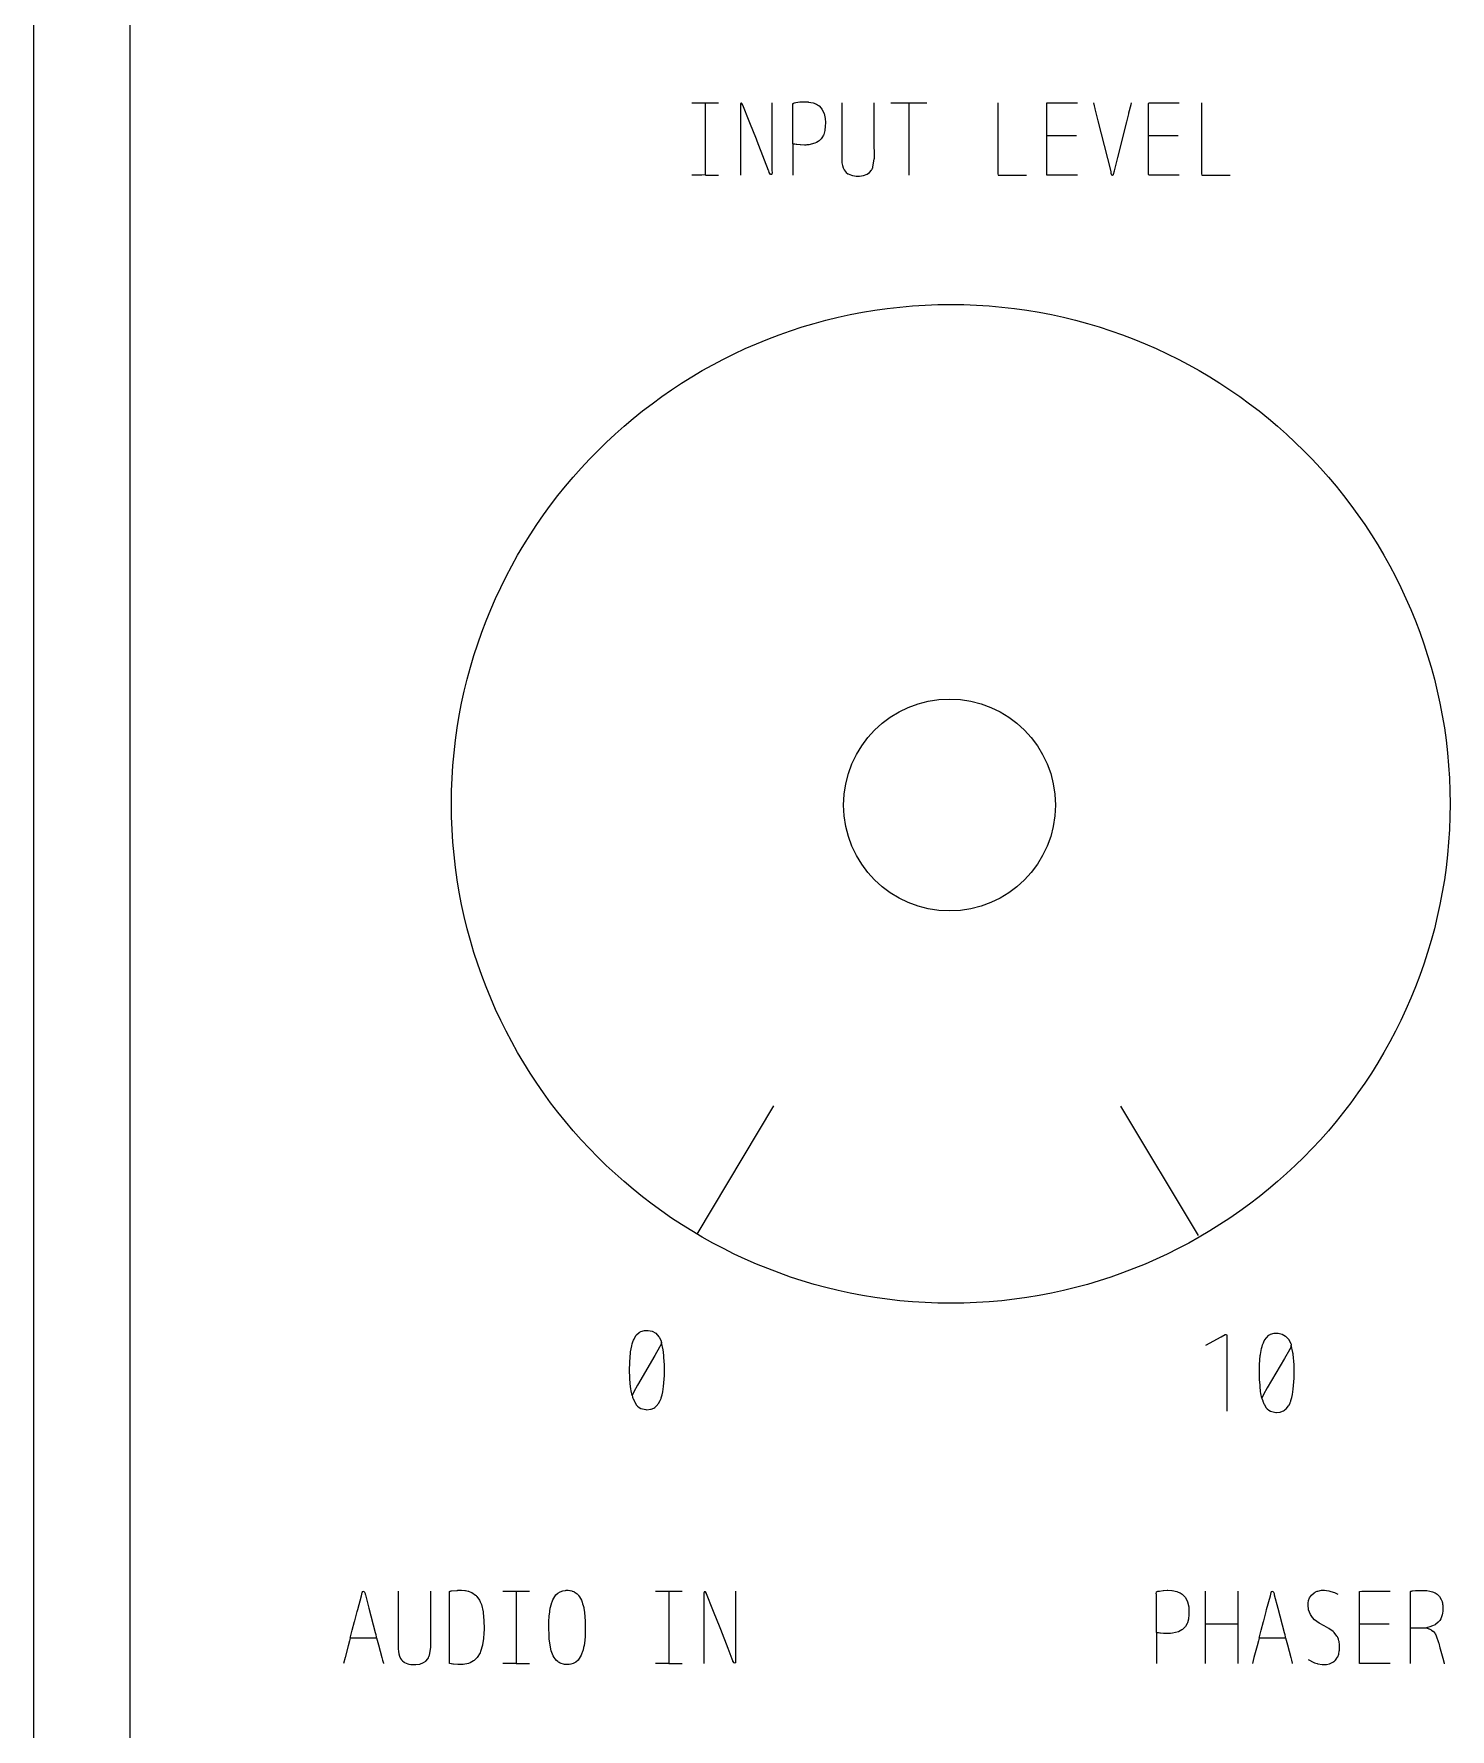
# Model space of a CAD drawing. Header units: inches. Extents: x 0 to 4.24, y -0.04 to 8.77.
# Drawn here: x 0 to 1.842, y 2.168 to 4.373 of the extents above; entities that cross this region are included whole.
import ezdxf

# ---------------------------------------------------------------- set-up
doc = ezdxf.new("R2010")
doc.units = ezdxf.units.IN
doc.header["$MEASUREMENT"] = 0
doc.layers.add('Gravur', color=7, linetype='CONTINUOUS')
doc.layers.add('Kontur', color=7, linetype='CONTINUOUS')

msp = doc.modelspace()

# ---------------------------------------------------------------- linework, layer by layer
at = {"layer": 'Gravur', "color": 255, "linetype": 'CONTINUOUS'}
for p, q in [((0.12457, 8.75016), (0.12503, -0.03724)), ((0.85612, 4.28314), (0.89071, 4.28314)), ((0.87348, 4.283), (0.87348, 4.2129)), ((0.91917, 4.28128), (0.91916, 4.27731)), ((0.91919, 4.28158), (0.91917, 4.28143)), ((0.91917, 4.28143), (0.91917, 4.28128)), ((0.91923, 4.28177), (0.91919, 4.28158)), ((0.91919, 4.28158), (0.91919, 4.28158)), ((0.91946, 4.28227), (0.91923, 4.28177)), ((0.91951, 4.28231), (0.91946, 4.28227)), ((0.91946, 4.28227), (0.91946, 4.28227)), ((0.91996, 4.28253), (0.91951, 4.28231)), ((0.92035, 4.28254), (0.91996, 4.28253)), ((0.9207, 4.28246), (0.92035, 4.28254)), ((0.92107, 4.28227), (0.9207, 4.28246)), ((0.9207, 4.28246), (0.9207, 4.28246)), ((0.92243, 4.28024), (0.92107, 4.28227)), ((0.92254, 4.27997), (0.92243, 4.28024)), ((0.92243, 4.28024), (0.92243, 4.28024)), ((0.92327, 4.27784), (0.92254, 4.27997)), ((0.92979, 4.26127), (0.92327, 4.27784)), ((0.96024, 4.28314), (0.96024, 4.21171)), ((0.98726, 4.28048), (0.98746, 4.28218)), ((0.98727, 4.28028), (0.98726, 4.28048)), ((0.98726, 4.28048), (0.98726, 4.28048)), ((0.98737, 4.27876), (0.98727, 4.28028)), ((0.98737, 4.26882), (0.98737, 4.27876)), ((0.98746, 4.28218), (0.9876, 4.28239)), ((0.9876, 4.28239), (0.98932, 4.28316)), ((0.98932, 4.28316), (0.98952, 4.28321)), ((0.98952, 4.28321), (0.9911, 4.28346)), ((0.98952, 4.28321), (0.98952, 4.28321)), ((0.9911, 4.28346), (0.99135, 4.2835)), ((0.99135, 4.2835), (0.99637, 4.28419)), ((0.99637, 4.28419), (0.99683, 4.28423)), ((0.99683, 4.28423), (1.0012, 4.28445)), ((0.99683, 4.28423), (0.99683, 4.28423)), ((1.0012, 4.28445), (1.00208, 4.28446)), ((1.00208, 4.28446), (1.00737, 4.28422)), ((1.00737, 4.28422), (1.00796, 4.28416)), ((1.00796, 4.28416), (1.00796, 4.28416)), ((1.00796, 4.28416), (1.01381, 4.28299)), ((1.01381, 4.28299), (1.01493, 4.28262)), ((1.01493, 4.28262), (1.0179, 4.28134)), ((1.0179, 4.28134), (1.01822, 4.28117)), ((1.01822, 4.28117), (1.01822, 4.28117)), ((1.01822, 4.28117), (1.02093, 4.27946)), ((1.02093, 4.27946), (1.02143, 4.27907)), ((1.02143, 4.27907), (1.02434, 4.27612)), ((1.05094, 4.28314), (1.05094, 4.21926)), ((1.09335, 4.23013), (1.09335, 4.28314)), ((1.11504, 4.28314), (1.16155, 4.28314)), ((1.13836, 4.283), (1.13836, 4.18918)), ((1.25424, 4.28314), (1.25424, 4.21237)), ((1.31781, 4.28168), (1.31804, 4.28298)), ((1.31781, 4.27797), (1.31781, 4.28168)), ((1.31781, 4.26273), (1.31781, 4.27797)), ((1.31804, 4.28298), (1.32073, 4.28314)), ((1.32073, 4.28314), (1.32828, 4.28314)), ((1.32828, 4.28314), (1.35757, 4.28314)), ((1.37847, 4.28327), (1.37932, 4.27932)), ((1.37932, 4.27932), (1.37942, 4.27897)), ((1.37942, 4.27897), (1.37942, 4.27897)), ((1.37942, 4.27897), (1.38025, 4.27592)), ((1.42459, 4.2699), (1.42742, 4.28105)), ((1.42742, 4.28105), (1.42803, 4.28327)), ((1.45025, 4.28168), (1.45048, 4.28298)), ((1.45025, 4.27797), (1.45025, 4.28168)), ((1.45025, 4.26273), (1.45025, 4.27797)), ((1.45048, 4.28298), (1.45317, 4.28314)), ((1.45317, 4.28314), (1.46072, 4.28314)), ((1.46072, 4.28314), (1.49001, 4.28314)), ((1.51912, 4.28314), (1.51912, 4.21237)), ((0.91916, 4.27731), (0.91916, 4.26061)), ((0.91916, 4.26061), (0.91916, 4.18918)), ((0.9315, 4.25701), (0.92979, 4.26127)), ((0.93999, 4.23569), (0.9315, 4.25701)), ((0.98737, 4.22933), (0.98737, 4.26882)), ((1.02434, 4.27612), (1.02515, 4.27502)), ((1.02515, 4.27502), (1.02515, 4.27502)), ((1.02515, 4.27502), (1.02796, 4.26922)), ((1.02796, 4.26922), (1.0294, 4.26277)), ((1.0294, 4.26277), (1.0294, 4.26277)), ((1.0294, 4.26277), (1.02977, 4.25743)), ((1.02977, 4.25743), (1.02963, 4.25226)), ((1.31781, 4.20734), (1.31781, 4.26273)), ((1.38025, 4.27592), (1.3804, 4.27532)), ((1.3804, 4.27532), (1.38438, 4.25955)), ((1.38438, 4.25955), (1.39664, 4.21065)), ((1.41012, 4.21184), (1.42175, 4.25822)), ((1.42175, 4.25822), (1.42431, 4.26873)), ((1.42431, 4.26873), (1.42459, 4.2699)), ((1.42459, 4.2699), (1.42459, 4.2699)), ((1.45025, 4.20734), (1.45025, 4.26273)), ((0.94088, 4.23344), (0.93999, 4.23569)), ((0.93999, 4.23569), (0.93999, 4.23569)), ((1.02435, 4.23633), (1.02149, 4.23358)), ((1.02518, 4.2374), (1.02435, 4.23633)), ((1.02727, 4.24113), (1.02518, 4.2374)), ((1.02765, 4.24207), (1.02727, 4.24113)), ((1.02899, 4.24702), (1.02765, 4.24207)), ((1.02908, 4.24754), (1.02899, 4.24702)), ((1.02899, 4.24702), (1.02899, 4.24702)), ((1.02963, 4.25226), (1.02908, 4.24754)), ((1.31794, 4.24073), (1.35624, 4.24073)), ((1.45039, 4.24073), (1.48868, 4.24073)), ((0.87348, 4.2129), (0.87348, 4.19528)), ((0.95051, 4.20866), (0.94088, 4.23344)), ((0.96024, 4.21171), (0.96024, 4.19462)), ((0.9876, 4.22905), (0.9873, 4.22787)), ((0.9873, 4.22787), (0.9873, 4.22773)), ((0.9873, 4.22773), (0.9873, 4.22773)), ((0.9873, 4.22773), (0.98737, 4.2267)), ((0.98737, 4.2267), (0.98737, 4.22655)), ((0.98737, 4.22655), (0.98737, 4.21913)), ((0.98737, 4.21913), (0.98737, 4.18918)), ((0.98784, 4.22918), (0.9876, 4.22905)), ((0.98979, 4.22921), (0.98784, 4.22918)), ((0.99002, 4.22918), (0.98979, 4.22921)), ((0.98979, 4.22921), (0.98979, 4.22921)), ((0.99174, 4.22888), (0.99002, 4.22918)), ((0.99257, 4.22877), (0.99174, 4.22888)), ((0.99675, 4.22834), (0.99257, 4.22877)), ((0.99724, 4.22831), (0.99675, 4.22834)), ((0.99675, 4.22834), (0.99675, 4.22834)), ((1.00261, 4.22814), (0.99724, 4.22831)), ((1.00413, 4.22819), (1.00261, 4.22814)), ((1.00565, 4.22828), (1.00413, 4.22819)), ((1.0083, 4.22856), (1.00565, 4.22828)), ((1.00565, 4.22828), (1.00565, 4.22828)), ((1.01591, 4.23046), (1.0083, 4.22856)), ((1.01825, 4.23151), (1.01591, 4.23046)), ((1.02043, 4.23281), (1.01825, 4.23151)), ((1.02149, 4.23358), (1.02043, 4.23281)), ((1.02043, 4.23281), (1.02043, 4.23281)), ((1.05094, 4.21926), (1.05094, 4.20975)), ((1.09336, 4.22801), (1.09335, 4.23013)), ((1.09359, 4.21714), (1.09336, 4.22801)), ((1.09347, 4.21127), (1.09359, 4.21567)), ((1.09359, 4.21567), (1.09359, 4.21714)), ((1.09359, 4.21714), (1.09359, 4.21714)), ((1.25424, 4.21237), (1.25424, 4.19501)), ((1.40578, 4.19462), (1.41012, 4.21184)), ((1.51912, 4.21237), (1.51912, 4.19501)), ((0.87348, 4.19091), (0.87326, 4.18928)), ((0.87348, 4.19528), (0.87348, 4.19091)), ((0.95587, 4.19501), (0.95051, 4.20866)), ((0.956, 4.19468), (0.95587, 4.19501)), ((0.95668, 4.19262), (0.956, 4.19468)), ((0.95678, 4.19234), (0.95668, 4.19262)), ((0.95668, 4.19262), (0.95668, 4.19262)), ((0.95839, 4.19003), (0.95678, 4.19234)), ((0.95907, 4.1898), (0.95839, 4.19003)), ((0.95957, 4.1899), (0.95907, 4.1898)), ((0.95993, 4.19027), (0.95957, 4.1899)), ((0.95957, 4.1899), (0.95957, 4.1899)), ((0.96031, 4.19235), (0.95993, 4.19027)), ((0.96024, 4.19462), (0.96031, 4.19269)), ((0.96031, 4.19269), (0.96031, 4.19235)), ((0.96031, 4.19235), (0.96031, 4.19235)), ((1.05094, 4.20975), (1.051, 4.20833)), ((1.051, 4.20833), (1.051, 4.20833)), ((1.051, 4.20833), (1.0513, 4.20502)), ((1.0513, 4.20502), (1.05186, 4.20179)), ((1.05186, 4.20179), (1.05278, 4.19871)), ((1.05278, 4.19871), (1.05413, 4.19587)), ((1.05413, 4.19587), (1.05413, 4.19587)), ((1.05413, 4.19587), (1.05532, 4.19411)), ((1.05532, 4.19411), (1.05677, 4.1925)), ((1.05677, 4.1925), (1.05887, 4.19087)), ((1.05887, 4.19087), (1.05933, 4.19059)), ((1.05933, 4.19059), (1.05933, 4.19059)), ((1.05933, 4.19059), (1.06358, 4.18882)), ((1.07924, 4.18852), (1.08417, 4.19032)), ((1.08417, 4.19032), (1.0872, 4.19245)), ((1.08417, 4.19032), (1.08417, 4.19032)), ((1.0872, 4.19245), (1.08972, 4.19541)), ((1.08972, 4.19541), (1.09031, 4.19643)), ((1.09031, 4.19643), (1.09042, 4.19664)), ((1.09042, 4.19664), (1.09107, 4.19815)), ((1.09042, 4.19664), (1.09042, 4.19664)), ((1.09107, 4.19815), (1.09125, 4.19866)), ((1.09125, 4.19866), (1.09146, 4.19929)), ((1.09125, 4.19866), (1.09125, 4.19866)), ((1.09146, 4.19929), (1.09166, 4.19992)), ((1.09166, 4.19992), (1.09338, 4.20982)), ((1.09338, 4.20982), (1.09347, 4.21127)), ((1.25424, 4.19501), (1.25424, 4.19077)), ((1.25424, 4.19077), (1.25447, 4.1892)), ((1.31781, 4.19369), (1.31781, 4.20734)), ((1.31781, 4.19038), (1.31781, 4.19369)), ((1.31804, 4.1892), (1.31781, 4.19038)), ((1.39664, 4.21065), (1.40088, 4.19369)), ((1.40088, 4.19369), (1.40122, 4.19192)), ((1.40122, 4.19192), (1.40127, 4.19164)), ((1.40127, 4.19164), (1.40127, 4.19164)), ((1.40127, 4.19164), (1.40204, 4.18964)), ((1.40204, 4.18964), (1.40248, 4.18922)), ((1.40432, 4.18937), (1.40459, 4.18987)), ((1.40459, 4.18987), (1.40464, 4.19006)), ((1.40464, 4.19006), (1.4047, 4.19029)), ((1.40464, 4.19006), (1.40464, 4.19006)), ((1.4047, 4.19029), (1.40475, 4.19051)), ((1.40475, 4.19051), (1.40578, 4.19462)), ((1.45025, 4.19369), (1.45025, 4.20734)), ((1.45025, 4.19038), (1.45025, 4.19369)), ((1.45048, 4.1892), (1.45025, 4.19038)), ((1.51912, 4.19501), (1.51912, 4.19077)), ((1.51912, 4.19077), (1.51935, 4.1892)), ((0.86884, 4.18905), (0.85612, 4.18905)), ((0.87326, 4.18928), (0.86884, 4.18905)), ((0.87362, 4.18905), (0.89071, 4.18905)), ((1.06358, 4.18882), (1.06509, 4.18845)), ((1.06509, 4.18845), (1.06509, 4.18845)), ((1.06509, 4.18845), (1.0675, 4.18805)), ((1.0675, 4.18805), (1.06989, 4.18785)), ((1.06989, 4.18785), (1.07289, 4.1878)), ((1.07289, 4.1878), (1.0739, 4.18783)), ((1.0739, 4.18783), (1.07924, 4.18852)), ((1.0739, 4.18783), (1.0739, 4.18783)), ((1.25447, 4.1892), (1.25702, 4.18905)), ((1.25702, 4.18905), (1.26405, 4.18905)), ((1.26405, 4.18905), (1.29135, 4.18905)), ((1.32073, 4.18905), (1.31804, 4.1892)), ((1.32828, 4.18905), (1.32073, 4.18905)), ((1.35757, 4.18905), (1.32828, 4.18905)), ((1.40248, 4.18922), (1.40248, 4.18922)), ((1.40248, 4.18922), (1.4031, 4.18901)), ((1.4031, 4.18901), (1.4039, 4.18911)), ((1.4039, 4.18911), (1.40426, 4.18931)), ((1.40426, 4.18931), (1.40432, 4.18937)), ((1.40432, 4.18937), (1.40432, 4.18937)), ((1.45317, 4.18905), (1.45048, 4.1892)), ((1.46072, 4.18905), (1.45317, 4.18905)), ((1.49001, 4.18905), (1.46072, 4.18905)), ((1.51935, 4.1892), (1.52191, 4.18905)), ((1.52191, 4.18905), (1.52893, 4.18905)), ((1.52893, 4.18905), (1.55623, 4.18905)), ((0.96213, 2.97829), (0.86228, 2.81139)), ((1.41361, 2.97816), (1.51458, 2.80964)), ((0.7778, 2.66623), (0.77848, 2.6688)), ((0.77848, 2.6688), (0.77929, 2.67132)), ((0.77929, 2.67132), (0.78023, 2.67378)), ((0.78023, 2.67378), (0.78074, 2.67497)), ((0.78023, 2.67378), (0.78023, 2.67378)), ((0.78074, 2.67497), (0.78129, 2.67613)), ((0.78129, 2.67613), (0.78374, 2.68)), ((0.78374, 2.68), (0.78407, 2.68041)), ((0.78407, 2.68041), (0.7875, 2.68363)), ((0.78407, 2.68041), (0.78407, 2.68041)), ((0.7875, 2.68363), (0.78826, 2.68413)), ((0.78826, 2.68413), (0.78895, 2.68453)), ((0.78895, 2.68453), (0.78966, 2.68489)), ((0.78966, 2.68489), (0.79437, 2.68632)), ((0.78966, 2.68489), (0.78966, 2.68489)), ((0.79437, 2.68632), (0.79935, 2.68643)), ((0.79935, 2.68643), (0.79935, 2.68643)), ((0.79935, 2.68643), (0.80453, 2.68518)), ((0.80453, 2.68518), (0.80906, 2.6826)), ((0.80906, 2.6826), (0.81313, 2.67802)), ((0.81313, 2.67802), (0.81345, 2.67753)), ((0.81345, 2.67753), (0.81345, 2.67753)), ((0.81345, 2.67753), (0.81586, 2.67279)), ((0.81655, 2.67051), (0.81549, 2.66719)), ((0.81586, 2.67279), (0.8162, 2.67185)), ((0.8162, 2.67185), (0.81655, 2.67051)), ((0.81856, 2.66127), (0.81656, 2.67056)), ((1.52467, 2.66721), (1.54448, 2.67819)), ((1.54448, 2.67819), (1.54986, 2.68091)), ((1.54986, 2.68091), (1.55164, 2.68114)), ((1.55164, 2.68114), (1.55198, 2.67967)), ((1.55198, 2.67967), (1.55198, 2.67542)), ((1.55198, 2.67542), (1.55198, 2.65731)), ((1.59862, 2.66777), (1.59956, 2.67024)), ((1.59956, 2.67024), (1.60007, 2.67142)), ((1.59956, 2.67024), (1.59956, 2.67024)), ((1.60007, 2.67142), (1.60062, 2.67259)), ((1.60062, 2.67259), (1.60307, 2.67646)), ((1.60307, 2.67646), (1.6034, 2.67687)), ((1.6034, 2.67687), (1.60683, 2.68008)), ((1.6034, 2.67687), (1.6034, 2.67687)), ((1.60683, 2.68008), (1.60759, 2.68059)), ((1.60759, 2.68059), (1.60828, 2.68098)), ((1.60828, 2.68098), (1.60899, 2.68134)), ((1.60899, 2.68134), (1.6137, 2.68277)), ((1.60899, 2.68134), (1.60899, 2.68134)), ((1.6137, 2.68277), (1.61868, 2.68288)), ((1.61868, 2.68288), (1.61868, 2.68288)), ((1.61868, 2.68288), (1.62386, 2.68163)), ((1.62386, 2.68163), (1.62839, 2.67906)), ((1.62839, 2.67906), (1.63246, 2.67447)), ((1.63246, 2.67447), (1.63278, 2.67399)), ((1.63278, 2.67399), (1.63278, 2.67399)), ((1.63278, 2.67399), (1.63519, 2.66924)), ((1.63519, 2.66924), (1.63553, 2.66831)), ((1.63553, 2.66831), (1.63588, 2.66696)), ((0.77537, 2.64557), (0.77623, 2.65708)), ((0.77623, 2.65708), (0.77638, 2.65836)), ((0.77638, 2.65836), (0.7778, 2.66623)), ((0.77638, 2.65836), (0.77638, 2.65836)), ((0.80763, 2.65349), (0.78535, 2.615)), ((0.81401, 2.66453), (0.80763, 2.65349)), ((0.81426, 2.66495), (0.81401, 2.66453)), ((0.81536, 2.66693), (0.81426, 2.66495)), ((0.81549, 2.66719), (0.81536, 2.66693)), ((0.81536, 2.66693), (0.81536, 2.66693)), ((0.81868, 2.66048), (0.81856, 2.66127)), ((0.8188, 2.65968), (0.81868, 2.66048)), ((0.81891, 2.65889), (0.8188, 2.65968)), ((0.82012, 2.64528), (0.81891, 2.65889)), ((1.55198, 2.65731), (1.55198, 2.58117)), ((1.5947, 2.64202), (1.59556, 2.65353)), ((1.59556, 2.65353), (1.59571, 2.65482)), ((1.59571, 2.65482), (1.59713, 2.66269)), ((1.59571, 2.65482), (1.59571, 2.65482)), ((1.59713, 2.66269), (1.59781, 2.66525)), ((1.59781, 2.66525), (1.59862, 2.66777)), ((1.62696, 2.64995), (1.60468, 2.61146)), ((1.63334, 2.66099), (1.62696, 2.64995)), ((1.63359, 2.66141), (1.63334, 2.66099)), ((1.63469, 2.66338), (1.63359, 2.66141)), ((1.63482, 2.66364), (1.63469, 2.66338)), ((1.63469, 2.66338), (1.63469, 2.66338)), ((1.63588, 2.66696), (1.63482, 2.66364)), ((1.63789, 2.65773), (1.63589, 2.66701)), ((1.63801, 2.65694), (1.63789, 2.65773)), ((1.63813, 2.65614), (1.63801, 2.65694)), ((1.63824, 2.65534), (1.63813, 2.65614)), ((1.63945, 2.64174), (1.63824, 2.65534)), ((0.77499, 2.63464), (0.77501, 2.63557)), ((0.77535, 2.62448), (0.77499, 2.63464)), ((0.77501, 2.63557), (0.77529, 2.64391)), ((0.77501, 2.63557), (0.77501, 2.63557)), ((0.77529, 2.64391), (0.77537, 2.64557)), ((0.77545, 2.62337), (0.77535, 2.62448)), ((0.81915, 2.6133), (0.82036, 2.62764)), ((0.82028, 2.64263), (0.82012, 2.64528)), ((0.82042, 2.62924), (0.82028, 2.64263)), ((0.82036, 2.62764), (0.82042, 2.62924)), ((0.82042, 2.62924), (0.82042, 2.62924)), ((1.59432, 2.6311), (1.59434, 2.63203)), ((1.59468, 2.62094), (1.59432, 2.6311)), ((1.59434, 2.63203), (1.59463, 2.64037)), ((1.59434, 2.63203), (1.59434, 2.63203)), ((1.59463, 2.64037), (1.5947, 2.64202)), ((1.63848, 2.60976), (1.63969, 2.62409)), ((1.63961, 2.63909), (1.63945, 2.64174)), ((1.63975, 2.6257), (1.63961, 2.63909)), ((1.63969, 2.62409), (1.63975, 2.6257)), ((1.63975, 2.6257), (1.63975, 2.6257)), ((0.77586, 2.61781), (0.77545, 2.62337)), ((0.77591, 2.61716), (0.77586, 2.61781)), ((0.77586, 2.61781), (0.77586, 2.61781)), ((0.77664, 2.61005), (0.77591, 2.61716)), ((0.77667, 2.60979), (0.77664, 2.61005)), ((0.77693, 2.60823), (0.77667, 2.60979)), ((0.77699, 2.60786), (0.77693, 2.60823)), ((0.77832, 2.60174), (0.77699, 2.60786)), ((0.78036, 2.60637), (0.77834, 2.60181)), ((0.78535, 2.615), (0.78036, 2.60637)), ((0.81615, 2.59854), (0.81728, 2.60247)), ((0.81728, 2.60247), (0.81812, 2.60648)), ((0.81812, 2.60648), (0.81868, 2.60989)), ((0.81812, 2.60648), (0.81812, 2.60648)), ((0.81868, 2.60989), (0.81915, 2.6133)), ((1.59478, 2.61982), (1.59468, 2.62094)), ((1.59519, 2.61427), (1.59478, 2.61982)), ((1.59524, 2.61362), (1.59519, 2.61427)), ((1.59519, 2.61427), (1.59519, 2.61427)), ((1.59597, 2.6065), (1.59524, 2.61362)), ((1.596, 2.60625), (1.59597, 2.6065)), ((1.59626, 2.60469), (1.596, 2.60625)), ((1.59632, 2.60432), (1.59626, 2.60469)), ((1.59765, 2.5982), (1.59632, 2.60432)), ((1.59969, 2.60282), (1.59767, 2.59827)), ((1.60468, 2.61146), (1.59969, 2.60282)), ((1.63661, 2.59892), (1.63745, 2.60293)), ((1.63745, 2.60293), (1.63801, 2.60634)), ((1.63745, 2.60293), (1.63745, 2.60293)), ((1.63801, 2.60634), (1.63848, 2.60976)), ((0.77834, 2.60181), (0.77883, 2.59974)), ((0.77883, 2.59974), (0.77888, 2.5996)), ((0.77888, 2.5996), (0.77888, 2.5996)), ((0.77888, 2.5996), (0.77937, 2.59825)), ((0.77937, 2.59825), (0.77951, 2.59788)), ((0.77951, 2.59788), (0.78088, 2.59457)), ((0.78088, 2.59457), (0.78119, 2.59391)), ((0.78119, 2.59391), (0.78119, 2.59391)), ((0.78119, 2.59391), (0.78405, 2.58931)), ((0.78405, 2.58931), (0.78524, 2.58797)), ((0.78524, 2.58797), (0.78524, 2.58797)), ((0.78524, 2.58797), (0.78728, 2.58625)), ((0.78728, 2.58625), (0.78967, 2.58492)), ((0.78967, 2.58492), (0.7963, 2.58328)), ((0.7963, 2.58328), (0.79727, 2.58323)), ((0.79727, 2.58323), (0.80208, 2.58368)), ((0.80208, 2.58368), (0.80301, 2.58392)), ((0.80301, 2.58392), (0.80658, 2.58539)), ((0.80301, 2.58392), (0.80301, 2.58392)), ((0.80658, 2.58539), (0.80769, 2.58606)), ((0.80769, 2.58606), (0.80876, 2.58683)), ((0.80876, 2.58683), (0.80977, 2.5877)), ((0.80977, 2.5877), (0.81297, 2.59163)), ((0.81297, 2.59163), (0.81322, 2.59203)), ((0.81322, 2.59203), (0.81493, 2.59536)), ((0.81322, 2.59203), (0.81322, 2.59203)), ((0.81493, 2.59536), (0.81522, 2.59604)), ((0.81522, 2.59604), (0.81593, 2.59791)), ((0.81593, 2.59791), (0.81615, 2.59854)), ((0.81615, 2.59854), (0.81615, 2.59854)), ((1.59767, 2.59827), (1.59816, 2.5962)), ((1.59816, 2.5962), (1.59821, 2.59606)), ((1.59821, 2.59606), (1.59821, 2.59606)), ((1.59821, 2.59606), (1.5987, 2.59471)), ((1.5987, 2.59471), (1.59884, 2.59433)), ((1.59884, 2.59433), (1.60021, 2.59102)), ((1.60021, 2.59102), (1.60052, 2.59037)), ((1.60052, 2.59037), (1.60052, 2.59037)), ((1.60052, 2.59037), (1.60338, 2.58577)), ((1.60338, 2.58577), (1.60457, 2.58443)), ((1.60457, 2.58443), (1.60457, 2.58443)), ((1.60457, 2.58443), (1.60661, 2.58271)), ((1.60661, 2.58271), (1.60901, 2.58137)), ((1.60901, 2.58137), (1.61563, 2.57974)), ((1.6166, 2.57968), (1.62141, 2.58014)), ((1.62141, 2.58014), (1.62234, 2.58038)), ((1.62234, 2.58038), (1.62591, 2.58184)), ((1.62234, 2.58038), (1.62234, 2.58038)), ((1.62591, 2.58184), (1.62702, 2.58252)), ((1.62702, 2.58252), (1.62809, 2.58329)), ((1.62809, 2.58329), (1.6291, 2.58416)), ((1.6291, 2.58416), (1.6323, 2.58809)), ((1.6323, 2.58809), (1.63255, 2.58849)), ((1.63255, 2.58849), (1.63426, 2.59181)), ((1.63255, 2.58849), (1.63255, 2.58849)), ((1.63426, 2.59181), (1.63455, 2.59249)), ((1.63455, 2.59249), (1.63526, 2.59436)), ((1.63526, 2.59436), (1.63548, 2.59499)), ((1.63548, 2.59499), (1.63661, 2.59892)), ((1.63548, 2.59499), (1.63548, 2.59499)), ((1.61563, 2.57974), (1.6166, 2.57968)), ((0.42126, 2.32314), (0.42609, 2.3413)), ((0.42609, 2.3413), (0.42722, 2.34554)), ((0.42722, 2.34554), (0.4273, 2.34585)), ((0.4273, 2.34585), (0.42732, 2.34592)), ((0.42732, 2.34592), (0.42753, 2.34653)), ((0.42732, 2.34592), (0.42732, 2.34592)), ((0.42753, 2.34653), (0.42765, 2.3467)), ((0.42765, 2.3467), (0.42786, 2.34687)), ((0.42765, 2.3467), (0.42765, 2.3467)), ((0.42786, 2.34687), (0.42814, 2.34697)), ((0.42814, 2.34697), (0.42946, 2.34682)), ((0.42946, 2.34682), (0.42966, 2.3467)), ((0.42966, 2.3467), (0.42966, 2.3467)), ((0.42966, 2.3467), (0.43066, 2.3449)), ((0.43066, 2.3449), (0.43085, 2.34413)), ((0.43085, 2.34413), (0.43085, 2.34413)), ((0.43085, 2.34413), (0.43104, 2.34313)), ((0.43104, 2.34313), (0.43124, 2.34222)), ((0.43124, 2.34222), (0.43574, 2.32526)), ((0.47382, 2.34699), (0.47382, 2.28312)), ((0.51622, 2.29399), (0.51622, 2.34699)), ((0.54066, 2.34572), (0.54074, 2.34656)), ((0.54066, 2.34563), (0.54066, 2.34572)), ((0.54066, 2.34572), (0.54066, 2.34572)), ((0.5407, 2.34487), (0.54066, 2.34563)), ((0.5407, 2.34077), (0.5407, 2.34487)), ((0.5407, 2.32632), (0.5407, 2.34077)), ((0.54074, 2.34656), (0.54079, 2.3467)), ((0.54079, 2.3467), (0.54081, 2.34672)), ((0.54081, 2.34672), (0.54082, 2.34675)), ((0.54082, 2.34675), (0.54137, 2.34715)), ((0.54082, 2.34675), (0.54082, 2.34675)), ((0.54137, 2.34715), (0.5422, 2.34734)), ((0.5422, 2.34734), (0.54291, 2.34741)), ((0.5422, 2.34734), (0.5422, 2.34734)), ((0.54291, 2.34741), (0.54348, 2.34747)), ((0.54348, 2.34747), (0.5503, 2.34813)), ((0.5503, 2.34813), (0.5507, 2.34817)), ((0.5507, 2.34817), (0.55113, 2.34821)), ((0.5507, 2.34817), (0.5507, 2.34817)), ((0.55113, 2.34821), (0.55157, 2.34826)), ((0.55157, 2.34826), (0.5561, 2.34844)), ((0.5561, 2.34844), (0.55652, 2.34843)), ((0.55652, 2.34843), (0.55652, 2.34843)), ((0.55652, 2.34843), (0.5606, 2.34805)), ((0.5606, 2.34805), (0.56137, 2.34793)), ((0.56137, 2.34793), (0.5651, 2.3471)), ((0.5651, 2.3471), (0.56551, 2.34698)), ((0.56551, 2.34698), (0.56551, 2.34698)), ((0.56551, 2.34698), (0.56916, 2.34563)), ((0.56916, 2.34563), (0.56985, 2.3453)), ((0.56985, 2.3453), (0.57465, 2.34201)), ((0.57465, 2.34201), (0.57524, 2.34145)), ((0.57524, 2.34145), (0.57581, 2.34087)), ((0.57581, 2.34087), (0.57635, 2.34026)), ((0.57635, 2.34026), (0.57635, 2.34026)), ((0.57635, 2.34026), (0.57974, 2.33528)), ((0.6101, 2.34699), (0.64469, 2.34699)), ((0.62746, 2.34686), (0.62746, 2.27676)), ((0.67516, 2.33584), (0.6763, 2.33816)), ((0.6763, 2.33816), (0.67765, 2.34034)), ((0.67765, 2.34034), (0.67922, 2.34234)), ((0.67922, 2.34234), (0.6817, 2.34465)), ((0.67922, 2.34234), (0.67922, 2.34234)), ((0.6817, 2.34465), (0.68467, 2.34648)), ((0.68467, 2.34648), (0.68796, 2.3476)), ((0.68796, 2.3476), (0.68833, 2.34768)), ((0.68833, 2.34768), (0.69166, 2.34818)), ((0.68833, 2.34768), (0.68833, 2.34768)), ((0.69166, 2.34818), (0.69235, 2.34826)), ((0.69235, 2.34826), (0.6948, 2.34834)), ((0.6948, 2.34834), (0.69503, 2.34833)), ((0.69503, 2.34833), (0.69503, 2.34833)), ((0.69503, 2.34833), (0.69724, 2.34808)), ((0.69724, 2.34808), (0.69766, 2.348)), ((0.69766, 2.348), (0.70007, 2.34743)), ((0.70007, 2.34743), (0.70028, 2.34736)), ((0.70028, 2.34736), (0.70028, 2.34736)), ((0.70028, 2.34736), (0.70229, 2.3466)), ((0.70229, 2.3466), (0.70269, 2.34641)), ((0.70269, 2.34641), (0.70663, 2.3437)), ((0.70663, 2.3437), (0.7073, 2.34306)), ((0.7073, 2.34306), (0.70794, 2.34238)), ((0.70794, 2.34238), (0.70854, 2.34168)), ((0.70854, 2.34168), (0.70854, 2.34168)), ((0.70854, 2.34168), (0.70998, 2.3397)), ((0.70998, 2.3397), (0.71121, 2.33758)), ((0.71121, 2.33758), (0.71228, 2.33534)), ((0.80876, 2.34699), (0.84335, 2.34699)), ((0.82612, 2.34686), (0.82612, 2.27676)), ((0.87181, 2.34529), (0.8718, 2.34514)), ((0.8718, 2.34514), (0.8718, 2.34116)), ((0.8718, 2.34116), (0.8718, 2.32447)), ((0.87183, 2.34543), (0.87181, 2.34529)), ((0.87186, 2.34562), (0.87183, 2.34543)), ((0.87183, 2.34543), (0.87183, 2.34543)), ((0.8721, 2.34612), (0.87186, 2.34562)), ((0.87215, 2.34617), (0.8721, 2.34612)), ((0.8721, 2.34612), (0.8721, 2.34612)), ((0.8726, 2.34639), (0.87215, 2.34617)), ((0.87298, 2.3464), (0.8726, 2.34639)), ((0.87334, 2.34632), (0.87298, 2.3464)), ((0.87371, 2.34612), (0.87334, 2.34632)), ((0.87334, 2.34632), (0.87334, 2.34632)), ((0.87507, 2.3441), (0.87371, 2.34612)), ((0.87517, 2.34382), (0.87507, 2.3441)), ((0.87507, 2.3441), (0.87507, 2.3441)), ((0.87591, 2.34169), (0.87517, 2.34382)), ((0.88243, 2.32513), (0.87591, 2.34169)), ((0.91288, 2.34699), (0.91288, 2.27557)), ((1.46026, 2.34433), (1.46045, 2.34603)), ((1.46027, 2.34414), (1.46026, 2.34433)), ((1.46026, 2.34433), (1.46026, 2.34433)), ((1.46036, 2.34262), (1.46027, 2.34414)), ((1.46036, 2.33268), (1.46036, 2.34262)), ((1.46045, 2.34603), (1.46059, 2.34625)), ((1.46059, 2.34625), (1.46232, 2.34702)), ((1.46232, 2.34702), (1.46251, 2.34706)), ((1.46251, 2.34706), (1.46409, 2.34732)), ((1.46251, 2.34706), (1.46251, 2.34706)), ((1.46409, 2.34732), (1.46434, 2.34736)), ((1.46434, 2.34736), (1.46936, 2.34804)), ((1.46936, 2.34804), (1.46982, 2.34809)), ((1.46982, 2.34809), (1.47419, 2.34831)), ((1.46982, 2.34809), (1.46982, 2.34809)), ((1.47419, 2.34831), (1.47507, 2.34832)), ((1.47507, 2.34832), (1.48036, 2.34808)), ((1.48036, 2.34808), (1.48095, 2.34802)), ((1.48095, 2.34802), (1.48095, 2.34802)), ((1.48095, 2.34802), (1.4868, 2.34685)), ((1.4868, 2.34685), (1.48793, 2.34648)), ((1.48793, 2.34648), (1.49089, 2.3452)), ((1.49089, 2.3452), (1.49121, 2.34503)), ((1.49121, 2.34503), (1.49121, 2.34503)), ((1.49121, 2.34503), (1.49392, 2.34332)), ((1.49392, 2.34332), (1.49442, 2.34293)), ((1.49442, 2.34293), (1.49734, 2.33998)), ((1.49734, 2.33998), (1.49814, 2.33888)), ((1.49814, 2.33888), (1.49814, 2.33888)), ((1.49814, 2.33888), (1.50096, 2.33308)), ((1.52393, 2.34699), (1.52393, 2.25304)), ((1.56634, 2.34699), (1.56634, 2.25304)), ((1.60382, 2.32314), (1.60865, 2.3413)), ((1.60865, 2.3413), (1.60978, 2.34554)), ((1.60978, 2.34554), (1.60986, 2.34585)), ((1.60986, 2.34585), (1.60987, 2.34592)), ((1.60987, 2.34592), (1.61009, 2.34653)), ((1.60987, 2.34592), (1.60987, 2.34592)), ((1.61009, 2.34653), (1.61021, 2.3467)), ((1.61021, 2.3467), (1.61042, 2.34687)), ((1.61021, 2.3467), (1.61021, 2.3467)), ((1.61042, 2.34687), (1.6107, 2.34697)), ((1.6107, 2.34697), (1.61202, 2.34682)), ((1.61202, 2.34682), (1.61221, 2.3467)), ((1.61221, 2.3467), (1.61221, 2.3467)), ((1.61221, 2.3467), (1.61322, 2.3449)), ((1.61322, 2.3449), (1.6134, 2.34413)), ((1.6134, 2.34413), (1.6134, 2.34413)), ((1.6134, 2.34413), (1.6136, 2.34313)), ((1.6136, 2.34313), (1.6138, 2.34222)), ((1.6138, 2.34222), (1.6183, 2.32526)), ((1.65843, 2.33502), (1.65966, 2.3383)), ((1.65966, 2.3383), (1.66217, 2.3421)), ((1.65966, 2.3383), (1.65966, 2.3383)), ((1.66217, 2.3421), (1.66578, 2.34518)), ((1.66578, 2.34518), (1.66722, 2.34602)), ((1.66722, 2.34602), (1.66744, 2.34613)), ((1.66744, 2.34613), (1.66942, 2.34703)), ((1.66744, 2.34613), (1.66744, 2.34613)), ((1.66942, 2.34703), (1.66983, 2.34717)), ((1.66983, 2.34717), (1.67013, 2.34727)), ((1.66983, 2.34717), (1.66983, 2.34717)), ((1.67013, 2.34727), (1.67042, 2.34736)), ((1.67042, 2.34736), (1.67521, 2.34828)), ((1.67521, 2.34828), (1.67618, 2.34836)), ((1.67618, 2.34836), (1.67903, 2.34838)), ((1.67618, 2.34836), (1.67618, 2.34836)), ((1.67903, 2.34838), (1.68187, 2.34814)), ((1.68187, 2.34814), (1.6847, 2.34765)), ((1.6847, 2.34765), (1.68748, 2.34694)), ((1.68748, 2.34694), (1.68748, 2.34694)), ((1.68748, 2.34694), (1.69206, 2.34532)), ((1.69206, 2.34532), (1.69639, 2.34328)), ((1.72458, 2.34554), (1.72481, 2.34684)), ((1.72458, 2.34183), (1.72458, 2.34554)), ((1.72458, 2.32659), (1.72458, 2.34183)), ((1.72481, 2.34684), (1.7275, 2.34699)), ((1.7275, 2.34699), (1.73505, 2.34699)), ((1.73505, 2.34699), (1.76434, 2.34699)), ((1.79074, 2.3451), (1.7908, 2.34635)), ((1.79075, 2.34497), (1.79074, 2.3451)), ((1.79074, 2.3451), (1.79074, 2.3451)), ((1.7908, 2.34381), (1.79075, 2.34497)), ((1.7908, 2.34635), (1.79086, 2.34658)), ((1.7908, 2.33785), (1.7908, 2.34381)), ((1.7908, 2.31811), (1.7908, 2.33785)), ((1.79086, 2.34658), (1.79089, 2.34665)), ((1.79089, 2.34665), (1.79092, 2.34671)), ((1.79092, 2.34671), (1.79144, 2.34711)), ((1.79092, 2.34671), (1.79092, 2.34671)), ((1.79144, 2.34711), (1.79223, 2.34731)), ((1.79223, 2.34731), (1.79291, 2.34739)), ((1.79223, 2.34731), (1.79223, 2.34731)), ((1.79291, 2.34739), (1.79345, 2.34745)), ((1.79345, 2.34745), (1.79766, 2.34792)), ((1.79766, 2.34792), (1.79804, 2.34795)), ((1.79804, 2.34795), (1.79942, 2.34806)), ((1.79804, 2.34795), (1.79804, 2.34795)), ((1.79942, 2.34806), (1.79988, 2.34809)), ((1.79988, 2.34809), (1.80071, 2.34814)), ((1.79988, 2.34809), (1.79988, 2.34809)), ((1.80071, 2.34814), (1.80154, 2.3482)), ((1.80154, 2.3482), (1.811, 2.34815)), ((1.811, 2.34815), (1.81239, 2.348)), ((1.81239, 2.348), (1.81239, 2.348)), ((1.81239, 2.348), (1.81604, 2.34737)), ((1.81604, 2.34737), (1.81957, 2.34638)), ((1.81957, 2.34638), (1.82287, 2.34496)), ((1.82287, 2.34496), (1.82584, 2.34306)), ((1.82584, 2.34306), (1.82584, 2.34306)), ((1.82584, 2.34306), (1.82876, 2.34019)), ((1.82876, 2.34019), (1.83097, 2.33653)), ((0.41744, 2.30872), (0.42065, 2.32073)), ((0.42065, 2.32073), (0.42126, 2.32314)), ((0.43574, 2.32526), (0.44415, 2.29346)), ((0.5407, 2.2753), (0.5407, 2.32632)), ((0.57974, 2.33528), (0.58064, 2.33345)), ((0.58064, 2.33345), (0.58144, 2.33157)), ((0.58144, 2.33157), (0.58213, 2.32963)), ((0.58213, 2.32963), (0.58439, 2.32027)), ((0.58439, 2.32027), (0.5846, 2.31892)), ((0.5846, 2.31892), (0.5846, 2.31892)), ((0.5846, 2.31892), (0.58547, 2.3088)), ((0.66995, 2.30631), (0.67058, 2.31595)), ((0.67058, 2.31595), (0.67067, 2.31683)), ((0.67067, 2.31683), (0.67185, 2.32485)), ((0.67067, 2.31683), (0.67067, 2.31683)), ((0.67185, 2.32485), (0.6722, 2.32645)), ((0.6722, 2.32645), (0.67379, 2.33227)), ((0.67379, 2.33227), (0.67419, 2.33342)), ((0.67419, 2.33342), (0.67516, 2.33584)), ((0.67419, 2.33342), (0.67419, 2.33342)), ((0.71228, 2.33534), (0.7132, 2.33302)), ((0.7132, 2.33302), (0.7132, 2.33302)), ((0.7132, 2.33302), (0.71393, 2.33087)), ((0.71393, 2.33087), (0.71458, 2.32871)), ((0.71458, 2.32871), (0.71528, 2.32599)), ((0.71528, 2.32599), (0.71548, 2.32508)), ((0.71548, 2.32508), (0.71548, 2.32508)), ((0.71548, 2.32508), (0.71642, 2.31941)), ((0.71642, 2.31941), (0.71696, 2.31368)), ((0.8718, 2.32447), (0.8718, 2.25304)), ((0.88413, 2.32087), (0.88243, 2.32513)), ((0.89263, 2.29955), (0.88413, 2.32087)), ((1.46036, 2.29319), (1.46036, 2.33268)), ((1.50096, 2.33308), (1.50239, 2.32663)), ((1.50262, 2.31612), (1.50207, 2.3114)), ((1.50239, 2.32663), (1.50239, 2.32663)), ((1.50239, 2.32663), (1.50277, 2.32128)), ((1.50277, 2.32128), (1.50262, 2.31612)), ((1.6, 2.30872), (1.60321, 2.32073)), ((1.60321, 2.32073), (1.60382, 2.32314)), ((1.6183, 2.32526), (1.62671, 2.29346)), ((1.65768, 2.32796), (1.65778, 2.33154)), ((1.65811, 2.32437), (1.65768, 2.32796)), ((1.65778, 2.33154), (1.65843, 2.33502)), ((1.6584, 2.32302), (1.65811, 2.32437)), ((1.65811, 2.32437), (1.65811, 2.32437)), ((1.66086, 2.31665), (1.6584, 2.32302)), ((1.66331, 2.31306), (1.66086, 2.31665)), ((1.72458, 2.2712), (1.72458, 2.32659)), ((1.7908, 2.25304), (1.7908, 2.31811)), ((1.83097, 2.33653), (1.83197, 2.33372)), ((1.83223, 2.31617), (1.83148, 2.31372)), ((1.83197, 2.33372), (1.83206, 2.3334)), ((1.83206, 2.3334), (1.83206, 2.3334)), ((1.83206, 2.3334), (1.83241, 2.3319)), ((1.83275, 2.31869), (1.83223, 2.31617)), ((1.83241, 2.3319), (1.83251, 2.3314)), ((1.83251, 2.3314), (1.83251, 2.3314)), ((1.83251, 2.3314), (1.8327, 2.33026)), ((1.8327, 2.33026), (1.83285, 2.3291)), ((1.83305, 2.32126), (1.83275, 2.31869)), ((1.83285, 2.3291), (1.83311, 2.32225)), ((1.83311, 2.32225), (1.83305, 2.32126)), ((1.83305, 2.32126), (1.83305, 2.32126)), ((0.41235, 2.28962), (0.41417, 2.29651)), ((0.41417, 2.29651), (0.41711, 2.3075)), ((0.41711, 2.3075), (0.41744, 2.30872)), ((0.41744, 2.30872), (0.41744, 2.30872)), ((0.44415, 2.29346), (0.44472, 2.29093)), ((0.51624, 2.29187), (0.51622, 2.29399)), ((0.58562, 2.2977), (0.58546, 2.29227)), ((0.58547, 2.3088), (0.58557, 2.30541)), ((0.58557, 2.30541), (0.58557, 2.30541)), ((0.58557, 2.30541), (0.58561, 2.30155)), ((0.58561, 2.30155), (0.58562, 2.2977)), ((0.66983, 2.30301), (0.66995, 2.30631)), ((0.67034, 2.28653), (0.66983, 2.30301)), ((0.71696, 2.31368), (0.71696, 2.31368)), ((0.71696, 2.31368), (0.71723, 2.30826)), ((0.71723, 2.30826), (0.7174, 2.30287)), ((0.7174, 2.30287), (0.71731, 2.28936)), ((0.89352, 2.2973), (0.89263, 2.29955)), ((0.89263, 2.29955), (0.89263, 2.29955)), ((0.90315, 2.27252), (0.89352, 2.2973)), ((1.48891, 2.29432), (1.48129, 2.29241)), ((1.49124, 2.29537), (1.48891, 2.29432)), ((1.49342, 2.29667), (1.49124, 2.29537)), ((1.49448, 2.29744), (1.49342, 2.29667)), ((1.49342, 2.29667), (1.49342, 2.29667)), ((1.49734, 2.30019), (1.49448, 2.29744)), ((1.49817, 2.30126), (1.49734, 2.30019)), ((1.50027, 2.30499), (1.49817, 2.30126)), ((1.50064, 2.30593), (1.50027, 2.30499)), ((1.50198, 2.31088), (1.50064, 2.30593)), ((1.50207, 2.3114), (1.50198, 2.31088)), ((1.50198, 2.31088), (1.50198, 2.31088)), ((1.52407, 2.30459), (1.56621, 2.30459)), ((1.5949, 2.28962), (1.59673, 2.29651)), ((1.59673, 2.29651), (1.59967, 2.3075)), ((1.59967, 2.3075), (1.6, 2.30872)), ((1.6, 2.30872), (1.6, 2.30872)), ((1.62671, 2.29346), (1.62728, 2.29093)), ((1.66624, 2.31003), (1.66331, 2.31306)), ((1.67217, 2.30571), (1.66624, 2.31003)), ((1.66624, 2.31003), (1.66624, 2.31003)), ((1.67867, 2.30201), (1.67217, 2.30571)), ((1.68471, 2.29855), (1.67867, 2.30201)), ((1.67867, 2.30201), (1.67867, 2.30201)), ((1.69027, 2.29453), (1.68471, 2.29855)), ((1.69164, 2.29325), (1.69027, 2.29453)), ((1.69027, 2.29453), (1.69027, 2.29453)), ((1.69524, 2.28882), (1.69164, 2.29325)), ((1.72472, 2.30459), (1.76301, 2.30459)), ((1.79094, 2.29929), (1.81199, 2.29942)), ((1.81731, 2.30119), (1.81182, 2.29942)), ((1.81182, 2.29942), (1.81259, 2.29911)), ((1.81259, 2.29911), (1.81289, 2.29898)), ((1.81289, 2.29898), (1.81481, 2.29817)), ((1.81481, 2.29817), (1.81523, 2.29799)), ((1.81523, 2.29799), (1.81523, 2.29799)), ((1.81523, 2.29799), (1.81806, 2.29669)), ((1.81829, 2.30151), (1.81731, 2.30119)), ((1.81806, 2.29669), (1.81837, 2.29651)), ((1.82291, 2.30353), (1.81829, 2.30151)), ((1.81837, 2.29651), (1.81999, 2.2953)), ((1.81999, 2.2953), (1.82029, 2.29504)), ((1.82029, 2.29504), (1.82029, 2.29504)), ((1.82029, 2.29504), (1.82249, 2.29254)), ((1.82337, 2.30379), (1.82291, 2.30353)), ((1.82291, 2.30353), (1.82291, 2.30353)), ((1.82711, 2.30671), (1.82337, 2.30379)), ((1.82898, 2.30894), (1.82711, 2.30671)), ((1.83046, 2.31139), (1.82898, 2.30894)), ((1.83148, 2.31372), (1.83046, 2.31139)), ((1.83046, 2.31139), (1.83046, 2.31139)), ((0.4088, 2.27623), (0.40479, 2.26099)), ((0.41049, 2.28259), (0.4088, 2.27623)), ((0.41147, 2.28605), (0.41049, 2.28259)), ((0.41149, 2.28603), (0.41235, 2.28962)), ((0.41382, 2.28604), (0.41149, 2.28603)), ((0.41965, 2.28604), (0.41382, 2.28604)), ((0.43794, 2.28604), (0.41965, 2.28604)), ((0.44573, 2.28615), (0.43794, 2.28604)), ((0.44472, 2.29093), (0.44478, 2.29065)), ((0.44478, 2.29065), (0.44478, 2.29065)), ((0.44478, 2.29065), (0.4455, 2.28725)), ((0.4455, 2.28725), (0.44568, 2.28659)), ((0.44568, 2.28659), (0.44842, 2.27729)), ((0.44842, 2.27729), (0.45276, 2.26086)), ((0.47382, 2.28312), (0.47381, 2.27361)), ((0.47381, 2.27361), (0.47387, 2.27219)), ((0.47387, 2.27219), (0.47387, 2.27219)), ((0.47387, 2.27219), (0.47417, 2.26888)), ((0.51453, 2.26378), (0.51625, 2.27368)), ((0.51646, 2.281), (0.51624, 2.29187)), ((0.51625, 2.27368), (0.51634, 2.27513)), ((0.51634, 2.27513), (0.51646, 2.27953)), ((0.51646, 2.27953), (0.51646, 2.281)), ((0.51646, 2.281), (0.51646, 2.281)), ((0.5407, 2.25927), (0.5407, 2.2753)), ((0.58359, 2.27699), (0.5811, 2.26856)), ((0.58376, 2.27781), (0.58359, 2.27699)), ((0.58359, 2.27699), (0.58359, 2.27699)), ((0.58485, 2.28524), (0.58376, 2.27781)), ((0.58496, 2.28632), (0.58485, 2.28524)), ((0.58542, 2.29167), (0.58496, 2.28632)), ((0.58546, 2.29227), (0.58542, 2.29167)), ((0.58542, 2.29167), (0.58542, 2.29167)), ((0.62746, 2.27676), (0.62746, 2.25914)), ((0.67049, 2.28503), (0.67034, 2.28653)), ((0.67034, 2.28653), (0.67034, 2.28653)), ((0.67264, 2.27159), (0.67049, 2.28503)), ((0.67314, 2.26957), (0.67264, 2.27159)), ((0.71521, 2.27378), (0.7145, 2.27106)), ((0.71581, 2.27654), (0.71521, 2.27378)), ((0.7163, 2.27933), (0.71581, 2.27654)), ((0.71722, 2.28784), (0.7163, 2.27933)), ((0.71731, 2.28936), (0.71722, 2.28784)), ((0.71722, 2.28784), (0.71722, 2.28784)), ((0.82612, 2.27676), (0.82612, 2.25914)), ((0.90851, 2.25887), (0.90315, 2.27252)), ((0.91288, 2.27557), (0.91288, 2.25847)), ((1.46059, 2.29291), (1.46029, 2.29173)), ((1.46029, 2.29173), (1.46029, 2.29159)), ((1.46029, 2.29159), (1.46029, 2.29159)), ((1.46029, 2.29159), (1.46036, 2.29056)), ((1.46036, 2.29056), (1.46036, 2.29041)), ((1.46036, 2.29041), (1.46036, 2.28299)), ((1.46036, 2.28299), (1.46036, 2.25304)), ((1.46083, 2.29304), (1.46059, 2.29291)), ((1.46278, 2.29307), (1.46083, 2.29304)), ((1.46301, 2.29304), (1.46278, 2.29307)), ((1.46278, 2.29307), (1.46278, 2.29307)), ((1.46474, 2.29274), (1.46301, 2.29304)), ((1.46557, 2.29263), (1.46474, 2.29274)), ((1.46974, 2.2922), (1.46557, 2.29263)), ((1.47023, 2.29217), (1.46974, 2.2922)), ((1.46974, 2.2922), (1.46974, 2.2922)), ((1.4756, 2.292), (1.47023, 2.29217)), ((1.47712, 2.29205), (1.4756, 2.292)), ((1.47864, 2.29214), (1.47712, 2.29205)), ((1.48129, 2.29241), (1.47864, 2.29214)), ((1.47864, 2.29214), (1.47864, 2.29214)), ((1.59136, 2.27623), (1.58735, 2.26099)), ((1.59305, 2.28259), (1.59136, 2.27623)), ((1.59403, 2.28605), (1.59305, 2.28259)), ((1.59405, 2.28603), (1.5949, 2.28962)), ((1.59638, 2.28604), (1.59405, 2.28603)), ((1.60221, 2.28604), (1.59638, 2.28604)), ((1.6205, 2.28604), (1.60221, 2.28604)), ((1.62829, 2.28615), (1.6205, 2.28604)), ((1.62728, 2.29093), (1.62734, 2.29065)), ((1.62734, 2.29065), (1.62734, 2.29065)), ((1.62734, 2.29065), (1.62806, 2.28725)), ((1.62806, 2.28725), (1.62824, 2.28659)), ((1.62824, 2.28659), (1.63098, 2.27729)), ((1.63098, 2.27729), (1.63532, 2.26086)), ((1.69559, 2.28824), (1.69524, 2.28882)), ((1.69591, 2.28765), (1.69559, 2.28824)), ((1.69625, 2.28694), (1.69591, 2.28765)), ((1.69591, 2.28765), (1.69591, 2.28765)), ((1.69712, 2.28471), (1.69625, 2.28694)), ((1.69721, 2.28443), (1.69712, 2.28471)), ((1.69712, 2.28471), (1.69712, 2.28471)), ((1.69779, 2.28246), (1.69721, 2.28443)), ((1.69801, 2.28164), (1.69779, 2.28246)), ((1.69869, 2.27735), (1.69801, 2.28164)), ((1.69851, 2.27052), (1.69859, 2.27132)), ((1.69859, 2.27132), (1.69867, 2.27212)), ((1.69867, 2.27212), (1.69872, 2.27691)), ((1.69872, 2.27691), (1.69869, 2.27735)), ((1.69869, 2.27735), (1.69869, 2.27735)), ((1.72458, 2.25755), (1.72458, 2.2712)), ((1.82249, 2.29254), (1.82313, 2.29162)), ((1.82313, 2.29162), (1.82313, 2.29162)), ((1.82313, 2.29162), (1.82388, 2.29037)), ((1.82388, 2.29037), (1.82456, 2.28909)), ((1.82456, 2.28909), (1.82758, 2.28055)), ((1.82758, 2.28055), (1.82779, 2.27974)), ((1.82779, 2.27974), (1.82779, 2.27974)), ((1.82779, 2.27974), (1.82933, 2.27348)), ((1.82933, 2.27348), (1.82965, 2.27226)), ((1.82965, 2.27226), (1.83296, 2.2598)), ((0.40479, 2.26099), (0.40269, 2.25291)), ((0.45276, 2.26086), (0.45358, 2.25756)), ((0.45358, 2.25756), (0.45367, 2.2572)), ((0.45367, 2.2572), (0.45367, 2.2572)), ((0.45367, 2.2572), (0.45466, 2.25361)), ((0.45466, 2.25361), (0.4549, 2.25291)), ((0.47417, 2.26888), (0.47474, 2.26565)), ((0.47474, 2.26565), (0.47565, 2.26257)), ((0.47565, 2.26257), (0.477, 2.25972)), ((0.477, 2.25972), (0.477, 2.25972)), ((0.477, 2.25972), (0.4782, 2.25796)), ((0.4782, 2.25796), (0.47965, 2.25636)), ((0.47965, 2.25636), (0.48175, 2.25472)), ((0.48175, 2.25472), (0.4822, 2.25445)), ((0.4822, 2.25445), (0.4822, 2.25445)), ((0.4822, 2.25445), (0.48646, 2.25267)), ((0.48646, 2.25267), (0.48796, 2.2523)), ((0.48796, 2.2523), (0.48796, 2.2523)), ((0.48796, 2.2523), (0.49037, 2.25191)), ((0.49037, 2.25191), (0.49277, 2.25171)), ((0.49277, 2.25171), (0.49577, 2.25166)), ((0.49577, 2.25166), (0.49678, 2.25169)), ((0.49678, 2.25169), (0.50211, 2.25237)), ((0.49678, 2.25169), (0.49678, 2.25169)), ((0.50211, 2.25237), (0.50704, 2.25418)), ((0.50704, 2.25418), (0.51008, 2.25631)), ((0.50704, 2.25418), (0.50704, 2.25418)), ((0.51008, 2.25631), (0.5126, 2.25927)), ((0.5126, 2.25927), (0.51319, 2.26029)), ((0.51319, 2.26029), (0.51329, 2.2605)), ((0.51329, 2.2605), (0.51394, 2.262)), ((0.51329, 2.2605), (0.51329, 2.2605)), ((0.51394, 2.262), (0.51413, 2.26252)), ((0.51413, 2.26252), (0.51434, 2.26314)), ((0.51413, 2.26252), (0.51413, 2.26252)), ((0.51434, 2.26314), (0.51453, 2.26378)), ((0.54066, 2.2542), (0.5407, 2.25491)), ((0.54066, 2.25411), (0.54066, 2.2542)), ((0.54066, 2.2542), (0.54066, 2.2542)), ((0.54085, 2.25323), (0.54066, 2.25411)), ((0.5407, 2.25503), (0.5407, 2.25927)), ((0.5407, 2.25491), (0.5407, 2.25503)), ((0.54105, 2.25303), (0.54085, 2.25323)), ((0.54302, 2.25246), (0.54105, 2.25303)), ((0.54326, 2.25243), (0.54302, 2.25246)), ((0.54302, 2.25246), (0.54302, 2.25246)), ((0.54507, 2.25226), (0.54326, 2.25243)), ((0.5461, 2.25213), (0.54507, 2.25226)), ((0.55135, 2.25164), (0.5461, 2.25213)), ((0.55194, 2.25161), (0.55135, 2.25164)), ((0.55135, 2.25164), (0.55135, 2.25164)), ((0.55832, 2.25174), (0.55194, 2.25161)), ((0.56082, 2.25207), (0.55832, 2.25174)), ((0.56323, 2.25257), (0.56082, 2.25207)), ((0.56553, 2.25326), (0.56323, 2.25257)), ((0.56772, 2.25412), (0.56553, 2.25326)), ((0.5698, 2.25517), (0.56772, 2.25412)), ((0.57176, 2.2564), (0.5698, 2.25517)), ((0.57283, 2.25718), (0.57176, 2.2564)), ((0.57176, 2.2564), (0.57176, 2.2564)), ((0.57578, 2.2599), (0.57283, 2.25718)), ((0.57667, 2.26093), (0.57578, 2.2599)), ((0.58041, 2.26696), (0.57667, 2.26093)), ((0.5811, 2.26856), (0.58041, 2.26696)), ((0.62282, 2.25291), (0.6101, 2.25291)), ((0.62723, 2.25314), (0.62282, 2.25291)), ((0.62746, 2.25476), (0.62723, 2.25314)), ((0.62746, 2.25914), (0.62746, 2.25476)), ((0.62759, 2.25291), (0.64469, 2.25291)), ((0.67376, 2.26757), (0.67314, 2.26957)), ((0.67463, 2.26526), (0.67376, 2.26757)), ((0.67376, 2.26757), (0.67376, 2.26757)), ((0.67567, 2.26304), (0.67463, 2.26526)), ((0.67688, 2.26094), (0.67567, 2.26304)), ((0.67826, 2.25898), (0.67688, 2.26094)), ((0.67983, 2.25719), (0.67826, 2.25898)), ((0.68157, 2.2556), (0.67983, 2.25719)), ((0.68252, 2.25489), (0.68157, 2.2556)), ((0.68157, 2.2556), (0.68157, 2.2556)), ((0.68351, 2.25424), (0.68252, 2.25489)), ((0.68455, 2.25366), (0.68351, 2.25424)), ((0.6905, 2.25186), (0.68455, 2.25366)), ((0.69096, 2.2518), (0.6905, 2.25186)), ((0.6932, 2.25164), (0.69096, 2.2518)), ((0.69346, 2.25164), (0.6932, 2.25164)), ((0.6932, 2.25164), (0.6932, 2.25164)), ((0.6958, 2.25174), (0.69346, 2.25164)), ((0.69624, 2.25179), (0.6958, 2.25174)), ((0.69848, 2.25212), (0.69624, 2.25179)), ((0.69875, 2.25218), (0.69848, 2.25212)), ((0.69848, 2.25212), (0.69848, 2.25212)), ((0.70163, 2.25303), (0.69875, 2.25218)), ((0.70507, 2.25496), (0.70163, 2.25303)), ((0.70788, 2.25752), (0.70507, 2.25496)), ((0.70947, 2.25953), (0.70788, 2.25752)), ((0.70788, 2.25752), (0.70788, 2.25752)), ((0.71083, 2.26172), (0.70947, 2.25953)), ((0.712, 2.26404), (0.71083, 2.26172)), ((0.713, 2.26646), (0.712, 2.26404)), ((0.71328, 2.26722), (0.713, 2.26646)), ((0.713, 2.26646), (0.713, 2.26646)), ((0.7145, 2.27106), (0.71328, 2.26722)), ((0.82148, 2.25291), (0.80876, 2.25291)), ((0.82589, 2.25314), (0.82148, 2.25291)), ((0.82612, 2.25476), (0.82589, 2.25314)), ((0.82612, 2.25914), (0.82612, 2.25476)), ((0.82625, 2.25291), (0.84335, 2.25291)), ((0.90863, 2.25854), (0.90851, 2.25887)), ((0.90932, 2.25647), (0.90863, 2.25854)), ((0.90942, 2.2562), (0.90932, 2.25647)), ((0.90932, 2.25647), (0.90932, 2.25647)), ((0.91103, 2.25388), (0.90942, 2.2562)), ((0.91171, 2.25366), (0.91103, 2.25388)), ((0.91221, 2.25376), (0.91171, 2.25366)), ((0.91257, 2.25413), (0.91221, 2.25376)), ((0.91221, 2.25376), (0.91221, 2.25376)), ((0.91295, 2.25621), (0.91257, 2.25413)), ((0.91288, 2.25847), (0.91295, 2.25654)), ((0.91295, 2.25654), (0.91295, 2.25621)), ((0.91295, 2.25621), (0.91295, 2.25621)), ((1.58735, 2.26099), (1.58525, 2.25291)), ((1.63532, 2.26086), (1.63614, 2.25756)), ((1.63614, 2.25756), (1.63623, 2.2572)), ((1.63623, 2.2572), (1.63623, 2.2572)), ((1.63623, 2.2572), (1.63722, 2.25361)), ((1.63722, 2.25361), (1.63746, 2.25291)), ((1.65797, 2.25834), (1.6651, 2.25441)), ((1.6651, 2.25441), (1.66615, 2.25397)), ((1.66615, 2.25397), (1.66938, 2.25288)), ((1.66938, 2.25288), (1.67048, 2.25259)), ((1.67048, 2.25259), (1.67048, 2.25259)), ((1.67048, 2.25259), (1.67597, 2.25174)), ((1.67597, 2.25174), (1.67785, 2.25169)), ((1.67785, 2.25169), (1.67975, 2.25175)), ((1.67975, 2.25175), (1.68169, 2.25194)), ((1.68169, 2.25194), (1.68572, 2.25283)), ((1.68572, 2.25283), (1.68628, 2.25302)), ((1.68628, 2.25302), (1.6899, 2.25473)), ((1.68628, 2.25302), (1.68628, 2.25302)), ((1.6899, 2.25473), (1.69101, 2.25547)), ((1.69101, 2.25547), (1.69201, 2.25627)), ((1.69101, 2.25547), (1.69101, 2.25547)), ((1.69201, 2.25627), (1.69293, 2.25715)), ((1.69293, 2.25715), (1.69461, 2.25917)), ((1.69461, 2.25917), (1.69476, 2.25937)), ((1.69476, 2.25937), (1.69601, 2.26137)), ((1.69476, 2.25937), (1.69476, 2.25937)), ((1.69601, 2.26137), (1.69623, 2.26179)), ((1.69623, 2.26179), (1.69751, 2.26507)), ((1.69751, 2.26507), (1.69764, 2.26556)), ((1.69764, 2.26556), (1.69835, 2.26927)), ((1.69764, 2.26556), (1.69764, 2.26556)), ((1.69835, 2.26927), (1.69851, 2.27052)), ((1.69851, 2.27052), (1.69851, 2.27052)), ((1.72458, 2.25423), (1.72458, 2.25755)), ((1.72481, 2.25306), (1.72458, 2.25423)), ((1.7275, 2.25291), (1.72481, 2.25306)), ((1.73505, 2.25291), (1.7275, 2.25291)), ((1.76434, 2.25291), (1.73505, 2.25291)), ((1.83296, 2.2598), (1.8338, 2.25689)), ((1.8338, 2.25689), (1.8339, 2.25657)), ((1.8339, 2.25657), (1.8339, 2.25657)), ((1.8339, 2.25657), (1.83469, 2.25341)), ((1.83469, 2.25341), (1.8348, 2.25278))]:
    msp.add_line(p, q, dxfattribs=at)
msp.add_circle((1.19287, 3.37122), 0.64961, dxfattribs=at)
at = {"layer": 'Kontur', "color": 7, "linetype": 'CONTINUOUS'}
msp.add_line((0, 0), (0, 8.75), dxfattribs=at)
msp.add_circle((1.19122, 3.36969), 0.1378, dxfattribs=at)

doc.saveas('drawing.dxf')
